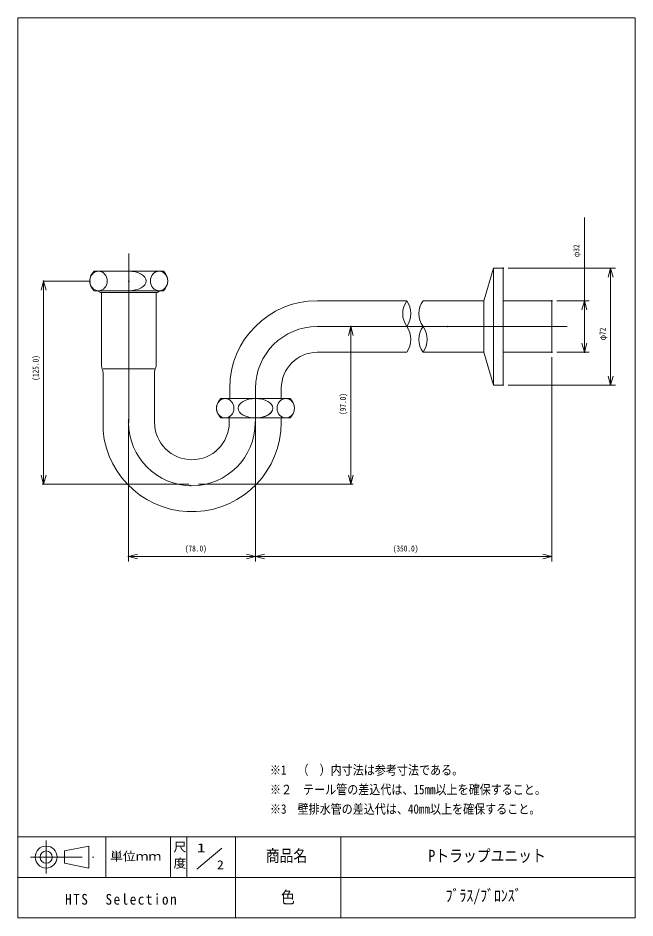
# Model space of a CAD drawing. Units: millimetres, scale not verified. Extents: x -95 to 95, y -138 to 138.
import ezdxf
from ezdxf.enums import TextEntityAlignment as Align

# ---------------------------------------------------------------- set-up
doc = ezdxf.new("R2010")
doc.units = ezdxf.units.MM
doc.header["$LTSCALE"] = 0.5
doc.header["$PDMODE"] = 32
doc.header["$PDSIZE"] = 0.2
doc.linetypes.add('USER2', pattern=[50.8, 31.75, -6.35, 6.35, -6.35])
for name, color, linetype, lineweight in [('0-0_0', 7, 'Continuous', 15), ('0-2_CLASS1', 7, 'Continuous', 15), ('0-3_1_2', 7, 'Continuous', 15)]:
    doc.layers.add(name, color=color, linetype=linetype, lineweight=lineweight)
doc.styles.add('ＭＳ ゴシック', font='')
doc.styles.get('ＭＳ ゴシック').set_extended_font_data('MS Gothic')

# ---------------------------------------------------------------- blocks, each defined once
blk = doc.blocks.new('_OPEN30')
at = {"layer": '0-0_0'}
blk.add_line((0, 0), (-1, 0), dxfattribs=at)
blk.add_lwpolyline([(-1, 0.2679), (0, 0), (-1, -0.2679)], dxfattribs=at)

msp = doc.modelspace()

# ---------------------------------------------------------------- linework, layer by layer
at = {"layer": '0-0_0'}
for p, q in [((51.4246, 61.544), (48.4246, 51.4815)), ((51.4246, 61.544), (51.4246, 25.544)), ((54.4246, 61.544), (51.4246, 61.544)), ((54.4246, 61.544), (54.4246, 25.544)), ((-72.8914, 57.544), (-87.1101, 57.544)), ((-87.1101, 54.774), (-87.1101, -4.956)), ((-50.2342, 54.5627), (-60.88, 54.5627)), ((-52.48, 31.544), (-52.48, 54.044)), ((44.4246, 51.4815), (48.4246, 51.4815)), ((48.4246, 51.4815), (48.4246, 35.6065)), ((44.4246, 35.6065), (48.4246, 35.6065)), ((51.4246, 25.544), (48.4246, 35.6065)), ((-52.9425, 14.044), (-52.9425, 29.4437)), ((54.4246, 25.544), (51.4246, 25.544)), ((-29.8014, 24.544), (-29.8014, 22.044)), ((-21.8639, 24.544), (-21.8639, 22.044)), ((-13.9264, 24.544), (-13.9264, 22.044)), ((-29.9425, 14.044), (-29.9425, 15.394)), ((-13.9425, 14.044), (-13.9425, 15.394)), ((-68.8175, 11.544), (-68.8175, 11.4249)), ((-95, -113.5), (95, -113.5)), ((-68, -113.5), (-68, -126)), ((-48, -113.5), (-48, -126)), ((-43, -113.5), (-43, -126)), ((-28, -126), (-28, -113.5)), ((4.455, -113.5), (4.455, -138.5)), ((-80.7155, -117.875), (-73.2155, -116.375)), ((-80.7155, -117.875), (-80.7155, -121.625)), ((-73.2155, -116.375), (-73.2155, -123.125)), ((-32.2176, -117.0147), (-39.921, -123.4341)), ((-80.7155, -121.625), (-73.2155, -123.125)), ((-95, -126), (-28, -126)), ((-28, -126), (-28, -138.5)), ((17, -126), (-28, -126)), ((17, -126), (95, -126)), ((-95, -138.5), (95, -138.5))]:
    msp.add_line(p, q, dxfattribs=at)
at = {"layer": '0-0_0', "linetype": 'USER2'}
for p, q in [((-86.3405, -114.6766), (-86.3405, -124.7533)), ((-91.109, -119.75), (-71.6753, -119.75))]:
    msp.add_line(p, q, dxfattribs=at)
at = {"layer": '0-0_0'}
for radius in [3.375, 1.875]:
    msp.add_circle((-86.3405, -119.75), radius, dxfattribs=at)
for radius, start in [(27.5, 185.46501), (19.5, 180), (11.5, 180)]:
    msp.add_arc((-41.4425, 14.044), radius, start, 0, dxfattribs=at)
msp.add_point((54.4246, 61.544), dxfattribs=at)
at = {"layer": '0-2_CLASS1'}
msp.add_line((95, -138.5), (95, 138.5), dxfattribs=at)
msp.add_lwpolyline([(-95, -138.5), (-95, 138.5), (95, 138.5)], dxfattribs=at)
at = {"layer": '0-3_1_2'}
for p, q in [((79.4074, 77.145), (79.4074, 51.4815)), ((-60.88, 14.044), (-60.88, 65.9949)), ((55.9246, 61.544), (88.9983, 61.544)), ((87.4983, 61.544), (87.4983, 25.544)), ((-60.88, 60.5627), (-71.5257, 60.5627)), ((-60.88, 60.5627), (-50.2342, 60.5627)), ((-71.5257, 54.5627), (-60.88, 54.5627)), ((-69.28, 31.544), (-69.28, 54.044)), ((-52.179, 54.044), (-60.88, 54.044)), ((-51.2805, 54.5627), (-52.179, 54.044)), ((-2.8639, 51.4815), (24.7262, 51.4815)), ((29.7262, 51.4815), (44.4246, 51.4815)), ((54.4246, 51.4815), (69.4246, 51.4815)), ((69.4246, 51.4815), (69.4246, 35.6065)), ((70.9246, 51.4815), (80.9074, 51.4815)), ((79.4074, 51.4815), (79.4074, 35.6065)), ((74.1048, 43.544), (-2.8639, 43.544)), ((7.5124, -2.456), (7.5124, 43.544)), ((-2.8639, 35.6065), (24.7262, 35.6065)), ((29.7262, 35.6065), (44.4246, 35.6065)), ((54.4246, 35.6065), (69.4246, 35.6065)), ((69.4246, 34.1065), (69.4246, -28.7381)), ((70.9246, 35.6065), (80.9074, 35.6065)), ((-60.88, 30.4938), (-68.7881, 30.4938)), ((-60.88, 30.4938), (-52.9719, 30.4938)), ((-68.8175, 11.4249), (-68.8175, 29.4437)), ((55.9246, 25.544), (88.9983, 25.544)), ((-11.2296, 21.394), (-32.5096, 21.394)), ((-29.8014, 22.044), (-29.8014, 21.394)), ((-21.8696, 14.044), (-21.8696, 22.044)), ((-13.9264, 21.394), (-13.9264, 22.044)), ((-61.0153, 15.044), (-61.0153, -28.7381)), ((-32.5096, 15.394), (-11.2296, 15.394)), ((-21.8753, 15.044), (-21.8753, -28.7381)), ((-21.8696, 15.044), (-21.8696, -28.7381)), ((-53.2925, 10.9438), (-53.2925, 10.8993)), ((-42.3753, -4.956), (-87.6054, -4.956)), ((-39.3696, -4.956), (8.2624, -4.956)), ((-22.4453, -27.2381), (-60.4453, -27.2381)), ((69.4246, -27.2381), (-21.8696, -27.2381))]:
    msp.add_line(p, q, dxfattribs=at)
msp.add_lwpolyline([(-70.4794, 54.5627), (-69.5809, 54.044), (-60.88, 54.044)], dxfattribs=at)
for centre, radius, start, end in [((-68.88, 57.5627), 4, 131.40962, 228.59038), ((-52.88, 57.5627), 4, 311.40962, 48.59038), ((-2.8639, 24.544), 26.9375, 90, 180), ((30.4016, 47.5127), 6.9254, 145.03525, 214.96475), ((19.0508, 47.5127), 6.9254, 325.03525, 34.96475), ((35.4016, 47.5127), 6.9254, 145.03525, 214.96475), ((-2.8639, 24.544), 19, 90, 180), ((19.0508, 39.5752), 6.9254, 325.03525, 34.96475), ((35.4016, 39.5752), 6.9254, 145.03525, 214.96475), ((24.0508, 39.5752), 6.9254, 325.03525, 34.96475), ((-2.8639, 24.544), 11.0625, 90, 180), ((-66.78, 31.544), 2.5, 180, 204.83788), ((-71.3175, 29.4437), 2.5, 0, 24.83788), ((-50.4425, 29.4437), 2.5, 155.16212, 180), ((-54.98, 31.544), 2.5, 335.16212, 0), ((-29.8639, 18.394), 4, 131.40962, 228.59038), ((-13.8753, 18.394), 4, 311.40962, 48.59038)]:
    msp.add_arc(centre, radius, start, end, dxfattribs=at)
for centre in [(-70.2131, 57.5627), (-51.5468, 57.5627), (-31.2085, 18.394), (-12.5308, 18.394)]:
    msp.add_ellipse(centre, major_axis=(0, -3), ratio=0.892761, dxfattribs=at)
for centre, major_axis, start_param, end_param in [((-60.88, 57.5627), (5.3327, 0), 4.71238898, 7.85398163), ((-60.88, 57.5627), (-5.3327, 0), 1.57079633, 4.71238898), ((-21.8753, 18.394), (5.3327, 0), 1.57079633, 6.28318531), ((-21.8639, 18.394), (-5.3327, 0), 1.57079633, 6.28318531), ((-21.8639, 18.394), (-5.3327, 0), 4.71238898, 6.28318531), ((-21.8753, 18.394), (5.3327, 0), 4.71238898, 6.28318531)]:
    msp.add_ellipse(centre, major_axis=major_axis, ratio=0.562569, start_param=start_param, end_param=end_param, dxfattribs=at)
for p in [(-87.1101, 57.544), (-72.8914, 57.544), (-60.8841, 57.544), (69.4246, 51.4815), (7.5124, 43.544), (37.2098, 43.544), (69.4246, 35.6065), (69.4246, 35.6065), (79.4074, 35.6065), (54.4246, 25.544), (87.4983, 25.544), (-60.9425, 14.044), (-21.9425, 14.044), (-42.0003, -5.4196), (-41.9946, -5.4196), (-61.0153, -27.2381), (-21.8696, -27.2381)]:
    msp.add_point(p, dxfattribs=at)

# ---------------------------------------------------------------- block references
at = {"layer": '0-0_0', "xscale": 2.77, "yscale": 2.77, "rotation": 270}
msp.add_blockref('_OPEN30', (-87.1101, -4.956), dxfattribs=at)
at = {"layer": '0-3_1_2', "xscale": 2.77, "yscale": 2.77}
for p, rotation in [((87.4983, 61.544), 90), ((-87.1101, 57.544), 90), ((79.4074, 51.4815), 90), ((7.5124, 43.544), 90), ((79.4074, 35.6065), 270), ((87.4983, 25.544), 270), ((7.5124, -4.956), 270), ((-61.0153, -27.2381), 180), ((-21.8696, -27.2381), 180)]:
    msp.add_blockref('_OPEN30', p, dxfattribs=dict(at, rotation=rotation))
for p in [(-21.8753, -27.2381), (69.4246, -27.2381)]:
    msp.add_blockref('_OPEN30', p, dxfattribs=at)

# ---------------------------------------------------------------- texts
at = {"layer": '0-0_0', "style": 'ＭＳ ゴシック'}
for s, height, width, p in [('尺', 2.749, 1.05, (-47.1105, -118.8446)), ('1', 2.749, 1.4, (-39.8627, -119.0827)), ('単位ｍｍ', 2.749, 1.05, (-66.6261, -121.7012)), ('商品名', 3.666, 0.85, (-18.6944, -122.2818)), ('Pトラップユニット', 3.666, 0.85, (31.3898, -122.2818)), ('度', 2.749, 1.05, (-47.1105, -123.8446)), ('2', 2.749, 1.15, (-33.7633, -124.3197)), ('色', 3.666, 0.85, (-14.0297, -135.0484)), ('ﾌﾞﾗｽ/ﾌﾞﾛﾝｽﾞ', 3.666, 0.85, (36.7052, -134.5438))]:
    msp.add_text(s, height=height, dxfattribs=dict(at, width=width)).set_placement(p, align=Align.BOTTOM_LEFT)
at = {"layer": '0-0_0', "color": 6, "insert": (-80.483, -134.4551), "char_height": 3.299, "attachment_point": 7, "style": 'ＭＳ ゴシック'}
msp.add_mtext('\\T1.23;\\W0.9;HTS\u3000Selection', dxfattribs=at)
at = {"layer": '0-2_CLASS1', "style": 'ＭＳ ゴシック', "width": 0.85}
for s, p in [('※1\u3000（\u3000）内寸法は参考寸法である。', (-17.4243, -95.3)), ('※２\u3000テール管の差込代は、15mm以上を確保すること。', (-17.4243, -101.3)), ('※3\u3000壁排水管の差込代は、40mm以上を確保すること。', (-17.4243, -107.3))]:
    msp.add_text(s, height=2.933, dxfattribs=at).set_placement(p, align=Align.BOTTOM_LEFT)
at = {"layer": '0-3_1_2', "style": 'ＭＳ ゴシック', "width": 0.75}
for s, p in [('φ32', (78.4074, 64.8619)), ('φ72', (86.4983, 39.2391)), ('(125.0)', (-88.1101, 26.8622)), ('(97.0)', (6.5124, 16.3357))]:
    msp.add_text(s, height=1.833, rotation=90, dxfattribs=at).set_placement(p, align=Align.BOTTOM_LEFT)
for s, p in [('(78.0)', (-43.6134, -26.2381)), ('(350.0)', (20.4293, -26.2381))]:
    msp.add_text(s, height=1.833, dxfattribs=at).set_placement(p, align=Align.BOTTOM_LEFT)

doc.saveas('drawing.dxf')
